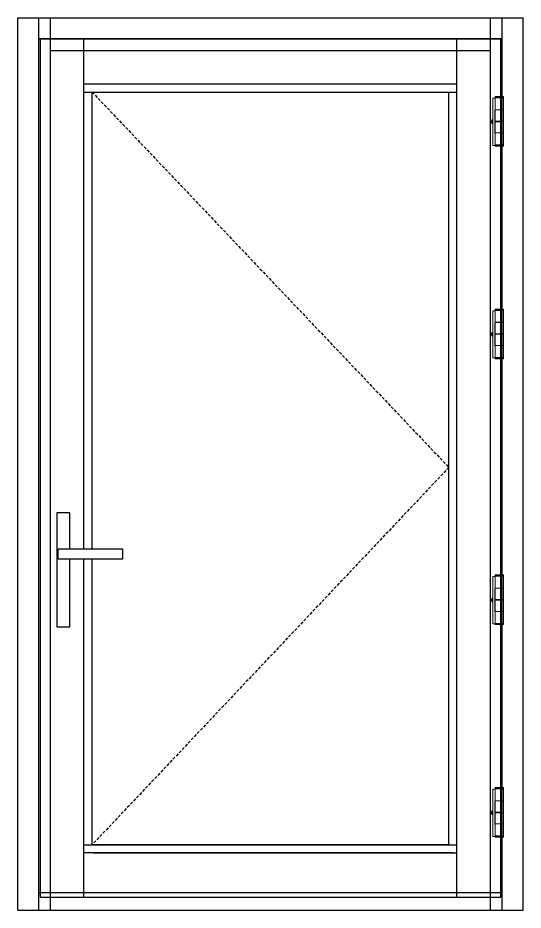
# Model space of a CAD drawing. Extents: x -82 to 113, y -82 to 93.
# Drawn here: x 70.7 to 113.5, y -81.9 to -6.4 of the extents above; entities that cross this region are included whole.
import ezdxf

# ---------------------------------------------------------------- set-up
doc = ezdxf.new("R2010")
doc.units = 0
doc.header["$MEASUREMENT"] = 0
doc.linetypes.add('HIDDEN', pattern=[0.375, 0.25, -0.125])
doc.layers.get('0').update_dxf_attribs({"linetype": 'CONTINUOUS'})
for name, color, linetype in [('Ballons', 7, 'CONTINUOUS'), ('ELEV_FRAME', 1, 'CONTINUOUS'), ('ELEV_VENT', 5, 'CONTINUOUS')]:
    doc.layers.add(name, color=color, linetype=linetype)

# ---------------------------------------------------------------- blocks, each defined once
blk = doc.blocks.new('hinge s')
at = {"color": 254, "lineweight": 15}
for p, q in [((-0.902, 1.95), (-0.849, 1.951)), ((-0.902, -2.048), (-0.902, 1.95)), ((-0.902, -2.051), (-0.902, 1.949)), ((-0.709, 1.949), (-0.902, 1.949)), ((-0.849, 1.949), (-0.849, 1.951)), ((-0.819, 1.951), (-0.849, 1.951)), ((-0.819, 1.951), (-0.819, 1.949)), ((-0.709, 1.949), (-0.819, 1.951)), ((-0.681, 2.079), (-0.709, 2.055)), ((-0.709, 2.055), (-0.709, 1.98)), ((-0.709, 2.055), (0, 2.055)), ((-0.709, 1.98), (-0.709, 0.965)), ((-0.709, 1.98), (-0.603, 1.98)), ((0, 1.98), (-0.709, 1.98)), ((-0.681, 2.079), (-0.027, 2.079)), ((-0.603, 1.98), (0, 1.98)), ((0, 2.055), (-0.027, 2.079)), ((0, 1.98), (0, 2.055)), ((0, 1.98), (0, 0.965)), ((-0.742, -1.035), (-0.742, 0.933)), ((-0.742, 0.933), (-0.709, 0.933)), ((-0.709, 0.884), (-0.742, 0.883)), ((0, 0.965), (-0.709, 0.965)), ((-0.709, 0.957), (-0.709, 0)), ((-0.709, 0.957), (0, 0.957)), ((-0.669, 0.957), (-0.665, 0.957)), ((-0.665, 0.965), (-0.665, 0.957)), ((-0.043, 0.957), (-0.043, 0.965)), ((-0.043, 0.957), (-0.039, 0.957)), ((0, 0.965), (0, 0.957)), ((0, 0), (0, 0.957)), ((0, 0.915), (0, -0.954)), ((-0.902, 0.114), (-0.959, 0.114)), ((-0.902, 0.116), (-0.902, 0.116)), ((-0.709, 0.738), (-0.742, 0.738)), ((-0.742, 0.581), (-0.709, 0.581)), ((-0.709, 0.114), (-0.742, 0.114)), ((-0.709, 0), (0, 0)), ((-0.697, 0), (-0.697, -0.047)), ((-0.012, -0.047), (-0.012, 0)), ((-0.959, -0.201), (-0.902, -0.201)), ((-0.742, -0.201), (-0.709, -0.201)), ((-0.709, -0.679), (-0.742, -0.679)), ((-0.709, -0.047), (-0.709, -1.004)), ((0, -0.047), (-0.709, -0.047)), ((0, -1.004), (0, -0.047)), ((-0.742, -0.837), (-0.709, -0.837)), ((-0.742, -0.973), (-0.709, -0.974)), ((-0.742, -1.023), (-0.709, -1.023)), ((-0.709, -1.027), (-0.742, -1.027)), ((-0.709, -1.035), (-0.742, -1.035)), ((-0.709, -1.004), (-0.709, -2.02)), ((-0.709, -1.004), (0, -1.004)), ((-0.627, -1.004), (-0.669, -1.004)), ((-0.039, -1.004), (-0.082, -1.004)), ((0, -1.004), (0, -2.02)), ((-0.902, -2.048), (-0.902, -2.048)), ((-0.709, -2.051), (-0.902, -2.051)), ((-0.709, -2.02), (-0.709, -2.094)), ((-0.16, -2.02), (-0.709, -2.02)), ((0, -2.02), (-0.709, -2.02)), ((-0.709, -2.094), (-0.681, -2.118)), ((0, -2.094), (-0.709, -2.094)), ((-0.175, -2.118), (-0.681, -2.118)), ((-0.027, -2.118), (-0.175, -2.118)), ((0, -2.02), (-0.16, -2.02)), ((-0.027, -2.118), (0, -2.094)), ((0, -2.094), (0, -2.02))]:
    blk.add_line(p, q, dxfattribs=at)
for centre, radius, start, end in [((-3.276, -0.006), 2.32, 359.05161, 2.97789), ((-2.754, -0.09), 1.798, 356.4803, 1.45077)]:
    blk.add_arc(centre, radius, start, end, dxfattribs=at)
blk.add_open_spline([(-0.959, 0.113), (-0.963, 0.108), (-0.972, 0.095), (-0.984, 0.072), (-0.996, 0.046), (-1.004, 0.018), (-1.009, -0.01), (-1.011, -0.039), (-1.01, -0.068), (-1.005, -0.096), (-0.998, -0.124), (-0.988, -0.151), (-0.975, -0.177), (-0.965, -0.192), (-0.96, -0.2)], degree=3, knots=[0, 0, 0, 0, 0.058363, 0.144364, 0.230365, 0.316366, 0.402368, 0.48837, 0.574371, 0.660373, 0.746375, 0.832378, 0.91838, 1, 1, 1, 1], dxfattribs=at)

msp = doc.modelspace()

# ---------------------------------------------------------------- linework, layer by layer
at = {"linetype": 'Continuous'}
msp.add_lwpolyline([(75.135, -51.308), (75.135, -48.281), (74.041, -48.281), (74.041, -57.926), (75.135, -57.926), (75.135, -52.183)], dxfattribs=at)
at = {"linetype": 'Continuous', "flags": 128}
msp.add_lwpolyline([(74.15, -51.308), (79.588, -51.308), (79.588, -52.183), (74.15, -52.183)], close=True, dxfattribs=at)
at = {"layer": 'ELEV_FRAME', "linetype": 'Continuous'}
for p, q in [((70.733, -81.909), (70.733, -6.362)), ((70.733, -6.362), (113.497, -6.362)), ((70.733, -6.362), (113.497, -6.362)), ((113.497, -81.909), (113.497, -6.362))]:
    msp.add_line(p, q, dxfattribs=at)
at = {"layer": 'ELEV_FRAME'}
for p, q in [((72.521, -81.908), (72.521, -6.361)), ((73.483, -81.909), (73.483, -6.362)), ((110.747, -81.909), (110.747, -6.362)), ((111.71, -81.909), (111.71, -6.362)), ((72.521, -8.096), (111.71, -8.096)), ((72.521, -8.096), (111.71, -8.096)), ((73.483, -9.112), (110.747, -9.112)), ((73.483, -9.112), (110.747, -9.112)), ((72.521, -80.41), (111.71, -80.41)), ((72.521, -80.41), (111.71, -80.41)), ((70.733, -81.909), (113.497, -81.909)), ((70.733, -81.909), (113.497, -81.909))]:
    msp.add_line(p, q, dxfattribs=at)
at = {"layer": 'ELEV_VENT'}
for p, q in [((76.331, -51.308), (76.331, -8.168)), ((107.898, -80.811), (107.898, -8.168)), ((76.331, -11.961), (107.898, -11.961)), ((76.331, -12.648), (107.898, -12.648)), ((77.019, -51.308), (77.019, -12.648)), ((107.211, -76.374), (107.211, -12.648)), ((76.331, -80.811), (76.331, -52.183)), ((77.019, -76.374), (77.019, -52.183)), ((76.331, -76.374), (107.898, -76.374)), ((107.135, -76.374), (77.019, -76.374)), ((107.58, -77.061), (76.331, -77.061)), ((77.096, -77.061), (107.898, -77.061))]:
    msp.add_line(p, q, dxfattribs=at)
at = {"layer": 'ELEV_VENT', "linetype": 'HIDDEN'}
for p, q in [((77.019, -12.648), (107.211, -44.42)), ((107.211, -44.42), (77.019, -76.374))]:
    msp.add_line(p, q, dxfattribs=at)
at = {"layer": 'ELEV_VENT'}
msp.add_lwpolyline([(111.605, -80.811), (111.605, -8.168), (72.625, -8.168), (72.625, -80.811)], close=True, dxfattribs=at)

# ---------------------------------------------------------------- block references
at = {"layer": 'Ballons'}
for p in [(111.835, -15.105), (111.835, -33.105), (111.835, -55.609), (111.835, -73.609)]:
    msp.add_blockref('hinge s', p, dxfattribs=at)

doc.saveas('drawing.dxf')
